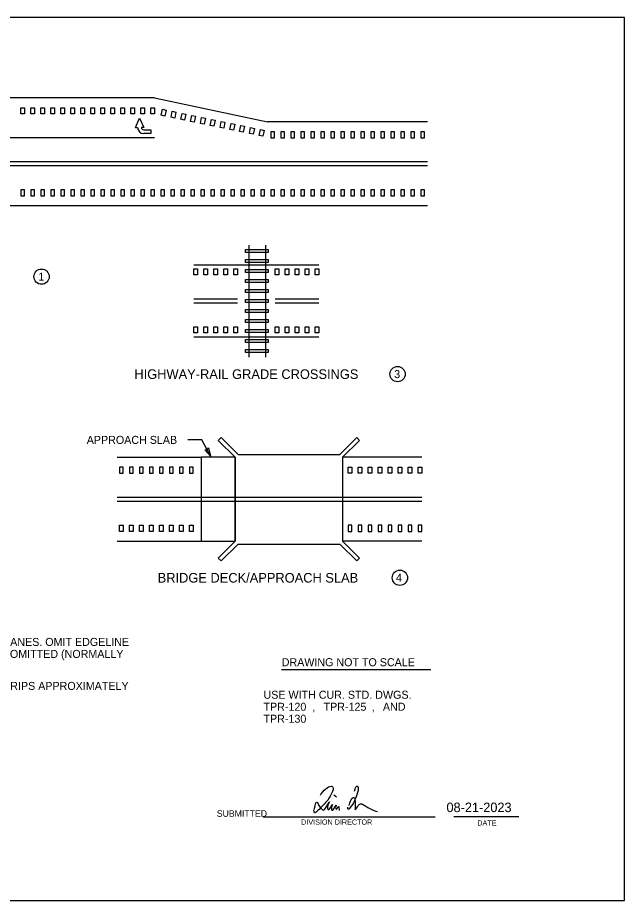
# Model space of a CAD drawing. Extents: x 0 to 1007, y -2 to 1000.
# Drawn here: x 26.44 to 44.79, y -2.17 to 24.53 of the extents above; entities that cross this region are included whole.
import ezdxf

# ---------------------------------------------------------------- set-up
doc = ezdxf.new("R2010")
doc.units = 0
for name, color, linetype in [('BR 2020 Reprint', 7, 'Continuous'), ('Level 1', 7, 'Continuous'), ('SB_STD_SEPIA', 7, 'Continuous'), ('TR 2024 Reprint', 7, 'Continuous')]:
    doc.layers.add(name, color=color, linetype=linetype)

msp = doc.modelspace()

# ---------------------------------------------------------------- linework, layer by layer
at = {"layer": 'Level 1'}
for p, q in [((30.586, 22.101), (24.421, 22.101)), ((30.586, 22.101), (34.004, 21.375)), ((30.008, 21.203), (30.131, 21.487)), ((30.131, 21.487), (30.256, 21.203)), ((38.844, 21.375), (34.004, 21.375)), ((30.008, 21.203), (30.074, 21.203)), ((30.256, 21.203), (30.189, 21.203)), ((30.256, 21.136), (30.471, 21.136)), ((30.471, 21.136), (30.471, 21.021)), ((30.586, 20.891), (24.421, 20.891)), ((30.471, 21.021), (30.256, 21.021)), ((38.844, 20.165), (24.421, 20.165)), ((38.844, 20.044), (24.421, 20.044)), ((38.844, 18.834), (24.421, 18.834)), ((33.437, 17.648), (33.437, 14.252)), ((33.937, 17.648), (33.937, 14.252)), ((31.773, 17.047), (35.555, 17.047)), ((31.773, 16.019), (33.097, 16.019)), ((31.773, 15.898), (33.097, 15.898)), ((34.231, 16.019), (35.555, 16.019)), ((34.231, 15.898), (35.555, 15.898)), ((31.773, 14.869), (35.555, 14.869)), ((32.596, 11.826), (32.511, 11.74)), ((33.111, 11.314), (32.596, 11.826)), ((36.184, 11.314), (36.699, 11.826)), ((36.699, 11.826), (36.784, 11.74)), ((33.025, 11.229), (32.511, 11.74)), ((36.27, 11.229), (36.784, 11.74)), ((29.455, 11.229), (31.997, 11.229)), ((33.025, 11.229), (33.025, 8.688)), ((33.111, 11.314), (36.184, 11.314)), ((36.27, 11.229), (36.27, 8.688)), ((38.672, 11.229), (36.27, 11.229)), ((29.455, 10.019), (38.672, 10.019)), ((29.455, 9.898), (38.672, 9.898)), ((29.455, 8.688), (31.997, 8.688)), ((33.025, 8.688), (32.511, 8.177)), ((33.111, 8.603), (32.596, 8.091)), ((33.111, 8.603), (36.184, 8.603)), ((36.184, 8.603), (36.699, 8.091)), ((36.27, 8.688), (36.784, 8.177)), ((38.672, 8.688), (36.27, 8.688)), ((32.596, 8.091), (32.511, 8.177)), ((36.699, 8.091), (36.784, 8.177))]:
    msp.add_line(p, q, dxfattribs=at)
for points in [[(0.793, -2.174), (44.794, -2.174), (44.794, 24.526), (0.793, 24.526)], [(26.539, 21.801), (26.653, 21.801), (26.653, 21.617), (26.539, 21.617)], [(26.841, 21.801), (26.956, 21.801), (26.956, 21.617), (26.841, 21.617)], [(27.144, 21.801), (27.258, 21.801), (27.258, 21.617), (27.144, 21.617)], [(27.446, 21.801), (27.561, 21.801), (27.561, 21.617), (27.446, 21.617)], [(27.749, 21.801), (27.863, 21.801), (27.863, 21.617), (27.749, 21.617)], [(28.051, 21.801), (28.166, 21.801), (28.166, 21.617), (28.051, 21.617)], [(28.354, 21.801), (28.468, 21.801), (28.468, 21.617), (28.354, 21.617)], [(28.656, 21.801), (28.771, 21.801), (28.771, 21.617), (28.656, 21.617)], [(28.959, 21.801), (29.073, 21.801), (29.073, 21.617), (28.959, 21.617)], [(29.261, 21.801), (29.376, 21.801), (29.376, 21.617), (29.261, 21.617)], [(29.564, 21.801), (29.678, 21.801), (29.678, 21.617), (29.564, 21.617)], [(29.866, 21.801), (29.981, 21.801), (29.981, 21.617), (29.866, 21.617)], [(30.169, 21.801), (30.283, 21.801), (30.283, 21.617), (30.169, 21.617)], [(30.471, 21.801), (30.586, 21.801), (30.586, 21.617), (30.471, 21.617)], [(30.825, 21.754), (30.937, 21.731), (30.9, 21.551), (30.788, 21.574)], [(31.121, 21.693), (31.233, 21.669), (31.196, 21.489), (31.084, 21.512)], [(31.418, 21.631), (31.529, 21.608), (31.492, 21.428), (31.38, 21.451)], [(31.714, 21.57), (31.826, 21.547), (31.788, 21.366), (31.676, 21.39)], [(32.01, 21.508), (32.122, 21.485), (32.084, 21.305), (31.973, 21.328)], [(32.306, 21.447), (32.418, 21.424), (32.381, 21.244), (32.269, 21.267)], [(32.602, 21.386), (32.714, 21.362), (32.677, 21.182), (32.565, 21.205)], [(32.899, 21.324), (33.01, 21.301), (32.973, 21.121), (32.861, 21.144)], [(33.195, 21.263), (33.307, 21.24), (33.269, 21.059), (33.157, 21.083)], [(33.491, 21.201), (33.603, 21.178), (33.565, 20.998), (33.454, 21.021)], [(33.787, 21.14), (33.899, 21.117), (33.862, 20.937), (33.75, 20.96)], [(34.101, 20.891), (34.216, 20.891), (34.216, 21.075), (34.101, 21.075)], [(34.404, 20.891), (34.518, 20.891), (34.518, 21.075), (34.404, 21.075)], [(34.706, 20.891), (34.821, 20.891), (34.821, 21.075), (34.706, 21.075)], [(35.009, 20.891), (35.123, 20.891), (35.123, 21.075), (35.009, 21.075)], [(35.311, 20.891), (35.426, 20.891), (35.426, 21.075), (35.311, 21.075)], [(35.614, 20.891), (35.728, 20.891), (35.728, 21.075), (35.614, 21.075)], [(35.916, 20.891), (36.031, 20.891), (36.031, 21.075), (35.916, 21.075)], [(36.219, 20.891), (36.333, 20.891), (36.333, 21.075), (36.219, 21.075)], [(36.521, 20.891), (36.636, 20.891), (36.636, 21.075), (36.521, 21.075)], [(36.824, 20.891), (36.938, 20.891), (36.938, 21.075), (36.824, 21.075)], [(37.126, 20.891), (37.241, 20.891), (37.241, 21.075), (37.126, 21.075)], [(37.429, 20.891), (37.543, 20.891), (37.543, 21.075), (37.429, 21.075)], [(37.731, 20.891), (37.846, 20.891), (37.846, 21.075), (37.731, 21.075)], [(38.034, 20.891), (38.148, 20.891), (38.148, 21.075), (38.034, 21.075)], [(38.336, 20.891), (38.451, 20.891), (38.451, 21.075), (38.336, 21.075)], [(38.639, 20.891), (38.753, 20.891), (38.753, 21.075), (38.639, 21.075)], [(26.539, 19.134), (26.653, 19.134), (26.653, 19.318), (26.539, 19.318)], [(26.841, 19.134), (26.956, 19.134), (26.956, 19.318), (26.841, 19.318)], [(27.144, 19.134), (27.258, 19.134), (27.258, 19.318), (27.144, 19.318)], [(27.446, 19.134), (27.561, 19.134), (27.561, 19.318), (27.446, 19.318)], [(27.749, 19.134), (27.863, 19.134), (27.863, 19.318), (27.749, 19.318)], [(28.051, 19.134), (28.166, 19.134), (28.166, 19.318), (28.051, 19.318)], [(28.354, 19.134), (28.468, 19.134), (28.468, 19.318), (28.354, 19.318)], [(28.656, 19.134), (28.771, 19.134), (28.771, 19.318), (28.656, 19.318)], [(28.959, 19.134), (29.073, 19.134), (29.073, 19.318), (28.959, 19.318)], [(29.261, 19.134), (29.376, 19.134), (29.376, 19.318), (29.261, 19.318)], [(29.564, 19.134), (29.678, 19.134), (29.678, 19.318), (29.564, 19.318)], [(29.866, 19.134), (29.981, 19.134), (29.981, 19.318), (29.866, 19.318)], [(30.169, 19.134), (30.283, 19.134), (30.283, 19.318), (30.169, 19.318)], [(30.471, 19.134), (30.586, 19.134), (30.586, 19.318), (30.471, 19.318)], [(30.774, 19.134), (30.888, 19.134), (30.888, 19.318), (30.774, 19.318)], [(31.076, 19.134), (31.191, 19.134), (31.191, 19.318), (31.076, 19.318)], [(31.379, 19.134), (31.493, 19.134), (31.493, 19.318), (31.379, 19.318)], [(31.681, 19.134), (31.796, 19.134), (31.796, 19.318), (31.681, 19.318)], [(31.984, 19.134), (32.098, 19.134), (32.098, 19.318), (31.984, 19.318)], [(32.286, 19.134), (32.401, 19.134), (32.401, 19.318), (32.286, 19.318)], [(32.589, 19.134), (32.703, 19.134), (32.703, 19.318), (32.589, 19.318)], [(32.891, 19.134), (33.006, 19.134), (33.006, 19.318), (32.891, 19.318)], [(33.194, 19.134), (33.308, 19.134), (33.308, 19.318), (33.194, 19.318)], [(33.496, 19.134), (33.611, 19.134), (33.611, 19.318), (33.496, 19.318)], [(33.799, 19.134), (33.913, 19.134), (33.913, 19.318), (33.799, 19.318)], [(34.101, 19.134), (34.216, 19.134), (34.216, 19.318), (34.101, 19.318)], [(34.404, 19.134), (34.518, 19.134), (34.518, 19.318), (34.404, 19.318)], [(34.706, 19.134), (34.821, 19.134), (34.821, 19.318), (34.706, 19.318)], [(35.009, 19.134), (35.123, 19.134), (35.123, 19.318), (35.009, 19.318)], [(35.311, 19.134), (35.426, 19.134), (35.426, 19.318), (35.311, 19.318)], [(35.614, 19.134), (35.728, 19.134), (35.728, 19.318), (35.614, 19.318)], [(35.916, 19.134), (36.031, 19.134), (36.031, 19.318), (35.916, 19.318)], [(36.219, 19.134), (36.333, 19.134), (36.333, 19.318), (36.219, 19.318)], [(36.521, 19.134), (36.636, 19.134), (36.636, 19.318), (36.521, 19.318)], [(36.824, 19.134), (36.938, 19.134), (36.938, 19.318), (36.824, 19.318)], [(37.126, 19.134), (37.241, 19.134), (37.241, 19.318), (37.126, 19.318)], [(37.429, 19.134), (37.543, 19.134), (37.543, 19.318), (37.429, 19.318)], [(37.731, 19.134), (37.846, 19.134), (37.846, 19.318), (37.731, 19.318)], [(38.034, 19.134), (38.148, 19.134), (38.148, 19.318), (38.034, 19.318)], [(38.336, 19.134), (38.451, 19.134), (38.451, 19.318), (38.336, 19.318)], [(38.639, 19.134), (38.753, 19.134), (38.753, 19.318), (38.639, 19.318)], [(33.339, 17.515), (34.026, 17.515), (34.026, 17.426), (33.339, 17.426)], [(33.339, 17.213), (34.026, 17.213), (34.026, 17.124), (33.339, 17.124)], [(33.339, 17.213), (34.026, 17.213), (34.026, 17.124), (33.339, 17.124)], [(31.773, 16.929), (31.887, 16.929), (31.887, 16.745), (31.773, 16.745)], [(32.076, 16.929), (32.19, 16.929), (32.19, 16.745), (32.076, 16.745)], [(32.378, 16.929), (32.492, 16.929), (32.492, 16.745), (32.378, 16.745)], [(32.681, 16.929), (32.795, 16.929), (32.795, 16.745), (32.681, 16.745)], [(32.983, 16.929), (33.097, 16.929), (33.097, 16.745), (32.983, 16.745)], [(33.339, 16.91), (34.026, 16.91), (34.026, 16.821), (33.339, 16.821)], [(34.231, 16.929), (34.345, 16.929), (34.345, 16.745), (34.231, 16.745)], [(34.533, 16.929), (34.647, 16.929), (34.647, 16.745), (34.533, 16.745)], [(34.836, 16.929), (34.95, 16.929), (34.95, 16.745), (34.836, 16.745)], [(35.138, 16.929), (35.252, 16.929), (35.252, 16.745), (35.138, 16.745)], [(35.441, 16.929), (35.555, 16.929), (35.555, 16.745), (35.441, 16.745)], [(33.339, 16.608), (34.026, 16.608), (34.026, 16.519), (33.339, 16.519)], [(33.339, 16.305), (34.026, 16.305), (34.026, 16.216), (33.339, 16.216)], [(33.339, 16.003), (34.026, 16.003), (34.026, 15.914), (33.339, 15.914)], [(33.339, 15.7), (34.026, 15.7), (34.026, 15.611), (33.339, 15.611)], [(33.339, 15.398), (34.026, 15.398), (34.026, 15.309), (33.339, 15.309)], [(31.773, 15.172), (31.887, 15.172), (31.887, 14.988), (31.773, 14.988)], [(32.076, 15.172), (32.19, 15.172), (32.19, 14.988), (32.076, 14.988)], [(32.378, 15.172), (32.492, 15.172), (32.492, 14.988), (32.378, 14.988)], [(32.681, 15.172), (32.795, 15.172), (32.795, 14.988), (32.681, 14.988)], [(32.983, 15.172), (33.097, 15.172), (33.097, 14.988), (32.983, 14.988)], [(33.339, 15.095), (34.026, 15.095), (34.026, 15.006), (33.339, 15.006)], [(34.231, 15.172), (34.345, 15.172), (34.345, 14.988), (34.231, 14.988)], [(34.533, 15.172), (34.647, 15.172), (34.647, 14.988), (34.533, 14.988)], [(34.836, 15.172), (34.95, 15.172), (34.95, 14.988), (34.836, 14.988)], [(35.138, 15.172), (35.252, 15.172), (35.252, 14.988), (35.138, 14.988)], [(35.441, 15.172), (35.555, 15.172), (35.555, 14.988), (35.441, 14.988)], [(33.339, 14.793), (34.026, 14.793), (34.026, 14.704), (33.339, 14.704)], [(33.339, 14.49), (34.026, 14.49), (34.026, 14.401), (33.339, 14.401)], [(32.282, 11.257), (32.107, 11.451), (32.178, 11.453), (32.219, 11.511)], [(33.025, 11.229), (31.997, 11.229), (31.997, 8.688), (33.025, 8.688)], [(29.637, 10.929), (29.523, 10.929), (29.523, 10.745), (29.637, 10.745)], [(29.94, 10.929), (29.826, 10.929), (29.826, 10.745), (29.94, 10.745)], [(30.242, 10.929), (30.128, 10.929), (30.128, 10.745), (30.242, 10.745)], [(30.545, 10.929), (30.431, 10.929), (30.431, 10.745), (30.545, 10.745)], [(30.847, 10.929), (30.733, 10.929), (30.733, 10.745), (30.847, 10.745)], [(31.15, 10.929), (31.036, 10.929), (31.036, 10.745), (31.15, 10.745)], [(31.452, 10.929), (31.338, 10.929), (31.338, 10.745), (31.452, 10.745)], [(31.755, 10.929), (31.641, 10.929), (31.641, 10.745), (31.755, 10.745)], [(36.44, 10.929), (36.555, 10.929), (36.555, 10.745), (36.44, 10.745)], [(36.743, 10.929), (36.857, 10.929), (36.857, 10.745), (36.743, 10.745)], [(37.045, 10.929), (37.16, 10.929), (37.16, 10.745), (37.045, 10.745)], [(37.348, 10.929), (37.462, 10.929), (37.462, 10.745), (37.348, 10.745)], [(37.65, 10.929), (37.765, 10.929), (37.765, 10.745), (37.65, 10.745)], [(37.953, 10.929), (38.067, 10.929), (38.067, 10.745), (37.953, 10.745)], [(38.255, 10.929), (38.37, 10.929), (38.37, 10.745), (38.255, 10.745)], [(38.558, 10.929), (38.672, 10.929), (38.672, 10.745), (38.558, 10.745)], [(29.637, 8.988), (29.523, 8.988), (29.523, 9.172), (29.637, 9.172)], [(29.94, 8.988), (29.826, 8.988), (29.826, 9.172), (29.94, 9.172)], [(30.242, 8.988), (30.128, 8.988), (30.128, 9.172), (30.242, 9.172)], [(30.545, 8.988), (30.431, 8.988), (30.431, 9.172), (30.545, 9.172)], [(30.847, 8.988), (30.733, 8.988), (30.733, 9.172), (30.847, 9.172)], [(31.15, 8.988), (31.036, 8.988), (31.036, 9.172), (31.15, 9.172)], [(31.452, 8.988), (31.338, 8.988), (31.338, 9.172), (31.452, 9.172)], [(31.755, 8.988), (31.641, 8.988), (31.641, 9.172), (31.755, 9.172)], [(36.44, 8.988), (36.555, 8.988), (36.555, 9.172), (36.44, 9.172)], [(36.743, 8.988), (36.857, 8.988), (36.857, 9.172), (36.743, 9.172)], [(37.045, 8.988), (37.16, 8.988), (37.16, 9.172), (37.045, 9.172)], [(37.348, 8.988), (37.462, 8.988), (37.462, 9.172), (37.348, 9.172)], [(37.65, 8.988), (37.765, 8.988), (37.765, 9.172), (37.65, 9.172)], [(37.953, 8.988), (38.067, 8.988), (38.067, 9.172), (37.953, 9.172)], [(38.255, 8.988), (38.37, 8.988), (38.37, 9.172), (38.255, 9.172)], [(38.558, 8.988), (38.672, 8.988), (38.672, 9.172), (38.558, 9.172)]]:
    msp.add_lwpolyline(points, close=True, dxfattribs=at)
for points in [[(32.282, 11.257), (32.016, 11.754), (31.588, 11.754)], [(34.425, 4.804), (38.937, 4.804)]]:
    msp.add_lwpolyline(points, dxfattribs=at)
for centre in [(27.168, 16.692), (37.935, 13.744), (38.006, 7.585)]:
    msp.add_circle(centre, 0.231, dxfattribs=at)
for radius in [0.182, 0.0681]:
    msp.add_arc((30.256, 21.204), radius, 180, 270, dxfattribs=at)
at = {"layer": 'SB_STD_SEPIA'}
for p, q in [((33.869, 0.351), (39.068, 0.351)), ((41.601, 0.351), (39.633, 0.351))]:
    msp.add_line(p, q, dxfattribs=at)
at = {"layer": 'TR 2024 Reprint'}
msp.add_line((36.009, 1.017), (36.083, 0.957), dxfattribs=at)
for points in [[(35.602, 1.006), (35.629, 1.046), (35.67, 1.109), (35.712, 1.158), (35.757, 1.194), (35.803, 1.231), (35.849, 1.257), (35.889, 1.272), (35.923, 1.276), (35.959, 1.27), (35.982, 1.246), (35.985, 1.213), (35.983, 1.173), (35.963, 1.117), (35.933, 1.057), (35.893, 0.975), (35.868, 0.925), (35.824, 0.857), (35.77, 0.796), (35.716, 0.735), (35.618, 0.634), (35.559, 0.572), (35.518, 0.531), (35.478, 0.489), (35.446, 0.476), (35.426, 0.475), (35.415, 0.493), (35.412, 0.518), (35.407, 0.555)], [(36.63, 1.133), (36.648, 1.184), (36.662, 1.225), (36.676, 1.252), (36.689, 1.27), (36.706, 1.278), (36.719, 1.278), (36.73, 1.267), (36.741, 1.239), (36.744, 1.203), (36.739, 1.152), (36.733, 1.114), (36.718, 1.058), (36.694, 0.989), (36.676, 0.939), (36.646, 0.866), (36.624, 0.818), (36.598, 0.772), (36.567, 0.725), (36.533, 0.673), (36.504, 0.633), (36.48, 0.601), (36.46, 0.584), (36.45, 0.582), (36.437, 0.58), (36.432, 0.592), (36.429, 0.61), (36.429, 0.635), (36.433, 0.648)], [(35.417, 0.576), (35.432, 0.641), (35.445, 0.695), (35.455, 0.737), (35.467, 0.775), (35.48, 0.79), (35.49, 0.791), (35.511, 0.778), (35.53, 0.741), (35.558, 0.69), (35.596, 0.634), (35.635, 0.593), (35.657, 0.57), (35.672, 0.561), (35.696, 0.555), (35.711, 0.562), (35.725, 0.574), (35.758, 0.618), (35.862, 0.785), (35.875, 0.805), (35.828, 0.715), (35.823, 0.684), (35.82, 0.649), (35.817, 0.614), (35.821, 0.589), (35.828, 0.573), (35.841, 0.567), (35.86, 0.57), (35.878, 0.584), (35.965, 0.721), (35.937, 0.644), (35.935, 0.609), (35.938, 0.577), (35.95, 0.556), (35.96, 0.552), (35.978, 0.552), (35.991, 0.567), (36.074, 0.702), (36.064, 0.658), (36.062, 0.632), (36.067, 0.612), (36.078, 0.584), (36.089, 0.583), (36.16, 0.669), (36.167, 0.548)], [(36.467, 0.69), (36.478, 0.731), (36.494, 0.776), (36.514, 0.823), (36.536, 0.867), (36.563, 0.907), (36.582, 0.927), (36.596, 0.936), (36.61, 0.938), (36.624, 0.929), (36.635, 0.912), (36.649, 0.841), (36.653, 0.725), (36.654, 0.629), (36.655, 0.568), (36.689, 0.611), (36.722, 0.657), (36.748, 0.694), (36.776, 0.721), (36.796, 0.74), (36.818, 0.748), (36.842, 0.748), (36.879, 0.733), (36.928, 0.703), (36.977, 0.673), (37.04, 0.634), (37.114, 0.594), (37.199, 0.553), (37.275, 0.523), (37.33, 0.51)]]:
    msp.add_lwpolyline(points, dxfattribs=at)

# ---------------------------------------------------------------- texts
at = {"layer": 'BR 2020 Reprint'}
msp.add_text('08-21-2023', height=0.2878, dxfattribs=at).set_placement((39.414, 0.495))
at = {"layer": 'Level 1'}
for s, height, p in [('1', 0.242, (27.072, 16.572)), ('HIGHWAY-RAIL GRADE CROSSINGS', 0.2904, (29.975, 13.598)), ('3', 0.242, (37.833, 13.623)), ('APPROACH SLAB', 0.242, (28.534, 11.633)), ('BRIDGE DECK/APPROACH SLAB', 0.2904, (30.68, 7.438)), ('4', 0.242, (37.886, 7.462)), ('EDGELINE RUMBLE STRIPS SHALL BE OMITTED THROUGH MAJOR INTERSECTIONS WITH, OR WITHOUT, RIGHT-TURN LANES. OMIT EDGELINE ', 0.242, (7.394, 5.522)), ("RUMBLE STRIPS APPROXIMATELY 5' IN ADVANCE OF THE AREA WHERE EDGELINE PAVEMENT MARKINGS HAVE BEEN OMITTED (NORMALLY ", 0.242, (7.394, 5.159)), ('DRAWING NOT TO SCALE', 0.242, (34.431, 4.908)), ('EDGELINE RUMBLE STRIPS SHALL NOT BE INSTALLED THROUGH MARKED CROSSWALKS. OMIT EDGELINE RUMBLE STRIPS APPROXIMATELY ', 0.242, (7.394, 4.191)), ('USE WITH CUR. STD. DWGS.', 0.242, (33.88, 3.924)), ('TPR-120', 0.242, (33.88, 3.561)), ('TPR-125', 0.242, (35.697, 3.561)), ('AND', 0.242, (37.492, 3.561)), (',', 0.242, (35.356, 3.561)), (',', 0.242, (37.152, 3.561)), ('TPR-130', 0.242, (33.88, 3.198))]:
    msp.add_text(s, height=height, dxfattribs=at).set_placement(p)
at = {"layer": 'SB_STD_SEPIA'}
for s, height, p in [('SUBMITTED', 0.1968, (32.467, 0.354)), ('DIVISION DIRECTOR', 0.15746, (35.019, 0.115)), ('DATE', 0.1575, (40.347, 0.088))]:
    msp.add_text(s, height=height, dxfattribs=at).set_placement(p)

doc.saveas('drawing.dxf')
